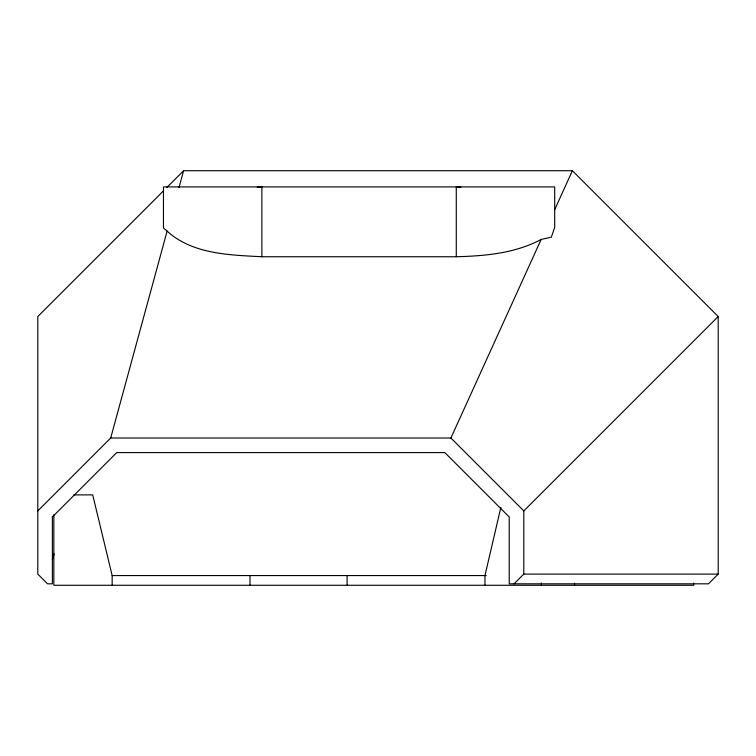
<?xml version="1.0" encoding="UTF-8"?>
<svg xmlns="http://www.w3.org/2000/svg" width="756" height="756" viewBox="0 0 756 756"><rect width="100%" height="100%" fill="white"/><g stroke="black" fill="none" stroke-linecap="round" stroke-linejoin="round"><path stroke-width="1.13" d="M500.859 507.38L484.955 575.562L484.955 585.276M37.8 510.924L110.697 438.017L167.123 231.128C192.307 254.233 229.559 255.008 261.878 256.747L456.274 256.747C485.191 255.991 515.223 253.317 541.164 239.444L551.341 237.138L554.696 227.348L554.696 186.902L163.466 186.902L163.466 228.029L167.123 231.128M178.983 187.658L183.604 170.724L572.396 170.724L718.2 316.518L718.2 574.097L708.476 583.821L509.223 583.821L509.223 516.962L444.859 452.598L116.736 452.598L52.381 516.962M52.381 559.525L54.073 553.874M110.697 438.017L450.897 438.017L541.164 239.444M554.611 209.847L572.396 170.724M163.608 190.72L37.8 316.518L37.8 574.097L47.524 583.821L52.381 583.821L52.381 516.707M166.934 187.384L183.604 170.724M514.08 583.821L523.804 574.097L523.804 510.924L718.2 316.518M257.248 187.119L261.878 186.902L261.878 256.747M73.871 494.887L92.714 494.887L112.162 575.562L112.162 585.276M523.804 574.097L718.2 574.097M112.162 575.562L486.259 575.562M460.905 187.119L456.274 186.902L456.274 256.747M450.897 438.017L523.804 510.924M693.677 582.933L693.677 585.276L53.837 585.276L53.837 514.836M574.522 583.122L574.522 585.276M541.428 582.933L541.428 585.276M347.117 575.562L347.117 585.276M250 575.562L250 585.276"/></g></svg>
